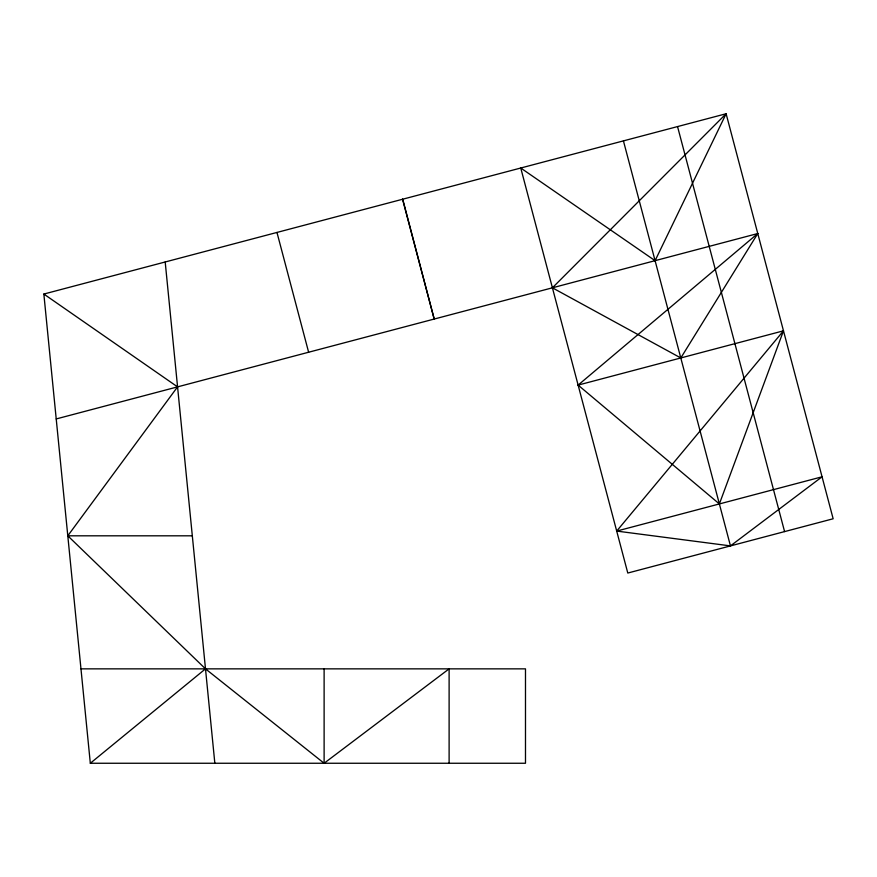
<?xml version="1.0" encoding="UTF-8"?>
<svg xmlns="http://www.w3.org/2000/svg" width="877" height="877" viewBox="0 0 877 877"><rect width="100%" height="100%" fill="white"/><g stroke="black" fill="none" stroke-linecap="round" stroke-linejoin="round"><path stroke-width="1.32" d="M578.118 385.102L783.479 330.826L719.381 503.935L578.118 385.102L757.772 233.534L56.216 418.943M757.772 233.534L680.804 357.959L552.411 287.809L726.112 113.747L833.15 518.767L627.789 573.043L520.752 168.011L655.086 260.677L726.112 113.747L43.85 294.047L90.32 763.253L525.487 763.253L525.487 668.855L80.969 668.855M449.112 763.253L449.112 668.855L324.117 763.253L205.492 668.855L67.792 535.814L177.56 386.878L43.85 294.047M616.695 531.078L822.056 476.803L730.464 545.9L616.695 531.078L783.479 330.826M90.32 763.253L205.492 668.855M67.792 535.814L192.315 535.814M677.548 126.584L784.586 531.605M623.426 140.879L730.464 545.9M402.543 199.254L434.203 319.053L402.729 199.2M276.968 232.438L308.627 352.236M165.194 261.982L214.843 763.253M324.117 668.855L324.117 763.253"/></g></svg>
